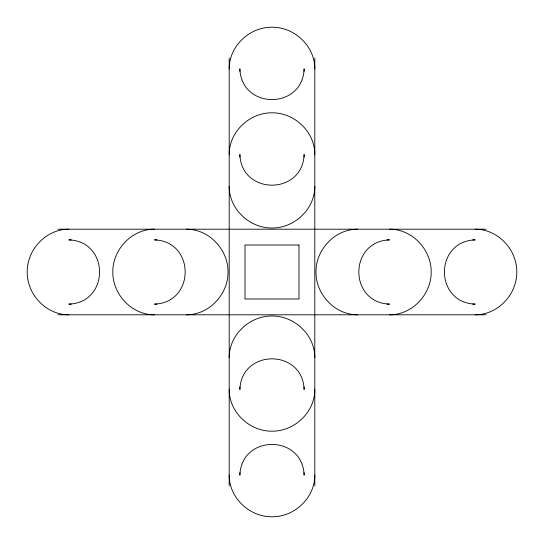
<?xml version="1.0" encoding="UTF-8"?>
<svg xmlns="http://www.w3.org/2000/svg" width="544" height="544" viewBox="0 0 544 544"><rect width="100%" height="100%" fill="white"/><g stroke="black" fill="none" stroke-linecap="round" stroke-linejoin="round"><path stroke-width="0.82" d="M229.194 68.823C229.126 46.097 249.54 27.003 272 27.2C294.46 27.003 314.874 46.097 314.806 68.823M229.194 154.428C229.126 131.709 249.54 112.608 272 112.805C294.46 112.608 314.874 131.709 314.806 154.428M229.194 357.605C229.126 334.886 249.54 315.785 272 315.982C294.46 315.785 314.874 334.886 314.806 357.605M314.806 186.395C314.874 209.114 294.46 228.215 272 228.018C249.54 228.215 229.126 209.114 229.194 186.395M314.806 389.572C314.874 412.291 294.46 431.392 272 431.195C249.54 431.392 229.126 412.291 229.194 389.572M314.806 475.177C314.874 497.903 294.46 516.997 272 516.8C249.54 516.997 229.126 497.903 229.194 475.177M68.823 229.194C46.097 229.126 27.003 249.54 27.2 272C27.003 294.46 46.097 314.874 68.823 314.806M154.428 229.194C131.709 229.126 112.608 249.54 112.805 272C112.608 294.46 131.709 314.874 154.428 314.806M357.605 229.194C334.886 229.126 315.785 249.54 315.982 272C315.785 294.46 334.886 314.874 357.605 314.806M186.395 314.806C209.114 314.874 228.215 294.46 228.018 272C228.215 249.54 209.114 229.126 186.395 229.194M389.572 314.806C412.291 314.874 431.392 294.46 431.195 272C431.392 249.54 412.291 229.126 389.572 229.194M475.177 314.806C497.903 314.874 516.997 294.46 516.8 272C516.997 249.54 497.903 229.126 475.177 229.194M57.984 229.194L486.016 229.194M71.346 239.897L68.823 239.897C109.8 241.182 109.8 302.818 68.823 304.103L71.346 304.103M156.951 239.897L154.428 239.897C195.405 241.182 195.405 302.818 154.428 304.103L156.951 304.103M387.049 239.897L389.572 239.897C348.595 241.182 348.595 302.818 389.572 304.103L387.049 304.103M472.654 239.897L475.177 239.897C434.2 241.182 434.2 302.818 475.177 304.103L472.654 304.103M57.984 314.806L486.016 314.806M314.806 57.984L314.806 486.016M304.103 71.346L304.103 68.823C302.818 109.8 241.182 109.8 239.897 68.823L239.897 71.346M304.103 156.951L304.103 154.428C302.818 195.405 241.182 195.405 239.897 154.428L239.897 156.951M304.103 387.049L304.103 389.572C302.818 348.595 241.182 348.595 239.897 389.572L239.897 387.049M304.103 472.654L304.103 475.177C302.818 434.2 241.182 434.2 239.897 475.177L239.897 472.654M229.194 57.984L229.194 486.016M298.996 245.004L245.004 245.004L245.004 298.996L298.996 298.996L298.996 245.004"/></g></svg>
